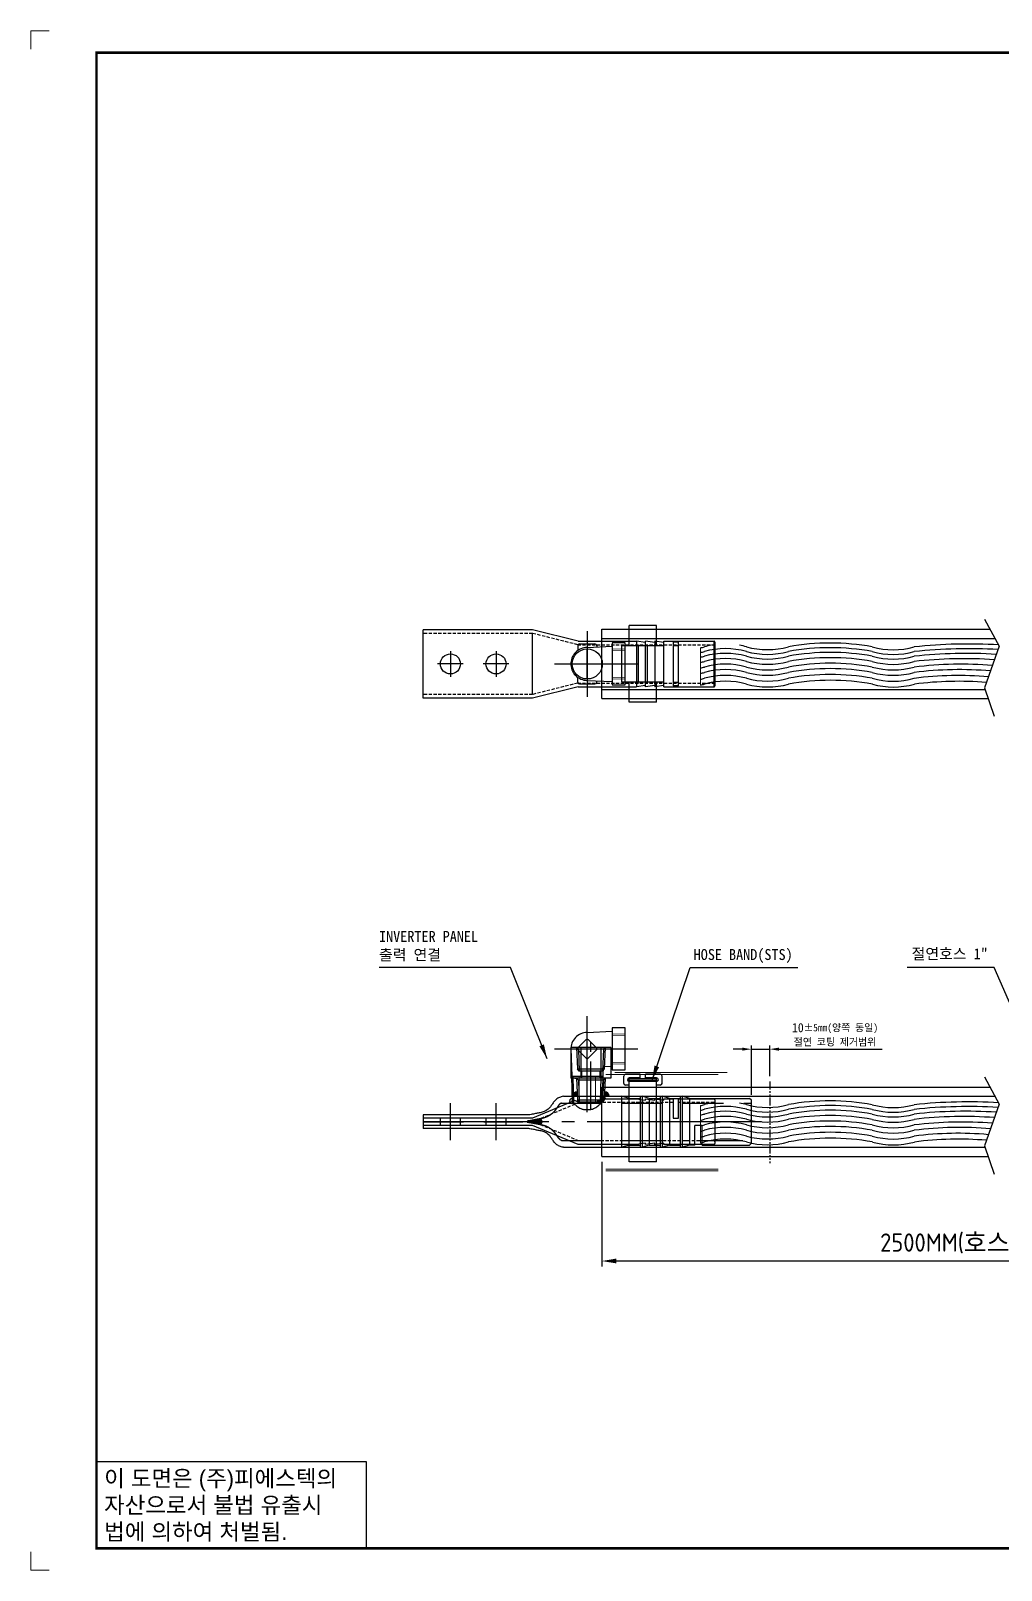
# Model space of a CAD drawing. Header units: millimetres. Extents: x 4969 to 37601, y -771 to 6478.
# Drawn here: x 36383 to 36915, y -771 to 73 of the extents above; entities that cross this region are included whole.
import ezdxf
from ezdxf.enums import TextEntityAlignment as Align

# ---------------------------------------------------------------- set-up
doc = ezdxf.new("R2010")
doc.units = ezdxf.units.MM
doc.header["$LTSCALE"] = 7
doc.header["$MEASUREMENT"] = 0
for name, pattern in [('CENTER', [2, 1.25, -0.25, 0.25, -0.25]), ('CENTER1', [13, 10, -1, 1, -1]), ('HIDDEN', [0.375, 0.25, -0.125]), ('HIDDEN2', [4.7625, 3.175, -1.5875]), ('HIDDENX2', [19.05, 12.7, -6.35]), ('PHANTOM2', [1.25, 0.625, -0.125, 0.125, -0.125, 0.125, -0.125])]:
    doc.linetypes.add(name, pattern=pattern)
doc.layers.get('0').update_dxf_attribs({"linetype": 'CONTINUOUS'})
doc.layers.get('Defpoints').update_dxf_attribs({"linetype": 'CONTINUOUS'})
for name, color, linetype in [('______', 7, 'CONTINUOUS'), ('CENTER', 1, 'CENTER1'), ('FORMAT-1', 7, 'CONTINUOUS'), ('THIN', 3, 'CONTINUOUS')]:
    doc.layers.add(name, color=color, linetype=linetype)
doc.styles.add('h1', font='')
doc.styles.add('HAN', font='')
doc.styles.get("Standard").update_dxf_attribs({"font": 'ISOCP'})
doc.styles.get('h1').set_extended_font_data('New Gulim')
doc.styles.get('HAN').set_extended_font_data('GulimChe')
doc.dimstyles.new('PSTEK-2', dxfattribs={"dimtxt": 5, "dimasz": 5, "dimexe": 2, "dimexo": 3, "dimgap": 2, "dimtad": 1, "dimtoh": 1, "dimrnd": 0.05, "dimdsep": 46, "dimtxsty": 'Standard', "dimcen": 0, "dimclrt": 3, "dimadec": 1, "dimazin": 2, "dimtfac": 1, "dimtmove": 0, "dimatfit": 3, "dimfxl": 0, "dimtolj": 1, "dimtzin": 0, "dimarcsym": 0})
doc.dimstyles.new('PSTEK-3', dxfattribs={"dimtxt": 10, "dimasz": 8, "dimexe": 3, "dimexo": 3, "dimgap": 2.5, "dimtad": 1, "dimtoh": 1, "dimdec": 1, "dimrnd": 0.005, "dimdsep": 46, "dimtxsty": 'Standard', "dimcen": 0, "dimclrt": 3, "dimadec": 1, "dimazin": 2, "dimtfac": 1, "dimtdec": 1, "dimtofl": 0, "dimtmove": 0, "dimatfit": 3, "dimfxl": 0, "dimtolj": 1, "dimtzin": 0, "dimarcsym": 0})

# ---------------------------------------------------------------- blocks, each defined once
blk = doc.blocks.new('t2')
for p, q in [((0, 23.82), (73.88, 23.82)), ((0, 23.82), (0, 0)), ((73.88, 23.82), (73.88, 0)), ((0, 0), (73.88, 0))]:
    blk.add_line(p, q)
at = {"color": 1, "style": 'h1'}
for s, p in [('이 도면은 (주)피에스텍의', (2.1, 16.94)), ('자산으로서 불법 유출시', (2.1, 9.61)), ('법에 의하여 처벌됨.', (2.1, 2.28))]:
    blk.add_text(s, height=4.5, dxfattribs=at).set_placement(p)
blk = doc.blocks.new('format-2')
at = {"color": 3, "lineweight": 9}
for p, q in [((5, 422), (0, 422)), ((0, 417), (0, 422)), ((0, 5), (0, 0)), ((5, 0), (0, 0))]:
    blk.add_line(p, q, dxfattribs=at)
at = {"layer": 'FORMAT-1', "color": 7, "const_width": 0.7}
blk.add_lwpolyline([(18, 6), (18, 416), (603, 416), (603, 6)], close=True, dxfattribs=at)
blk.add_blockref('t2', (18, 6))
at = {"style": 'HAN'}
for tag, height, p in [('MODEL-NAME', 3, (574.6, 32.53)), ('SCALE', 2.7, (509.31, 27.29)), ('PART-NAME', 3, (574.6, 27.29)), ('DRA-BY', 3, (449.22, 20.44)), ('CH-BY', 3, (465.71, 20.44)), ('APP-BY', 3, (482.2, 20.44)), ('PART-NO', 3, (574.6, 22.01)), ('DRA-DATE', 2.5, (449.22, 8.48)), ('CH-DATE', 2.5, (465.71, 8.48)), ('APP-DATE', 2.5, (482.2, 8.48)), ('관련업체명', 3, (524.09, 10.29))]:
    blk.add_attdef(tag, text='', height=height, dxfattribs=at).set_placement(p, align=Align.MIDDLE_CENTER)
blk = doc.blocks.new('*D195')
at = {"color": 0, "lineweight": -2}
for p, q in [((36696.11, -546.67), (36696.11, -604.02)), ((37105.17, -546.67), (37105.17, -604.02)), ((37097.17, -601.02), (36704.11, -601.02))]:
    blk.add_line(p, q, dxfattribs=at)
at = {"color": 0}
for points in [[(36704.11, -599.68), (36704.11, -602.35), (36696.11, -601.02)], [(37097.17, -599.68), (37097.17, -602.35), (37105.17, -601.02)]]:
    blk.add_solid(points, dxfattribs=at)
at = {"layer": 'Defpoints', "color": 0}
for p in [(36696.11, -543.67), (37105.17, -543.67), (36696.11, -601.02)]:
    blk.add_point(p, dxfattribs=at)
at = {"color": 2, "insert": (36903.14, -592.23), "char_height": 10, "attachment_point": 5}
blk.add_mtext('\\A1;2500MM({\\fGulimChe|b0|i0|c129|p49;호스 길이)}', dxfattribs=at)
blk = doc.blocks.new('4EWTW4S5EYVRD5Y')
for p, q in [((1901.73, -2275.85), (1901.73, -2264.85)), ((1916.73, -2264.85), (1901.73, -2264.85)), ((1916.73, -2275.85), (1916.73, -2264.85)), ((1897.73, -2295.85), (1897.73, -2275.85)), ((1920.73, -2275.85), (1897.73, -2275.85)), ((1906.73, -2295.85), (1906.73, -2275.85)), ((1911.73, -2295.85), (1911.73, -2275.85)), ((1920.73, -2295.85), (1920.73, -2275.85)), ((1920.73, -2295.85), (1897.73, -2295.85)), ((1901.73, -2306.85), (1901.73, -2295.85)), ((1916.73, -2306.85), (1916.73, -2295.85)), ((1916.73, -2306.85), (1901.73, -2306.85))]:
    blk.add_line(p, q)
blk = doc.blocks.new('3ARC3A4TRC3E4T')
for p, q in [((1898.73, -2403.85), (1898.73, -2399.85)), ((1907.73, -2398.85), (1899.73, -2398.85)), ((1901.73, -2404.85), (1899.73, -2404.85)), ((1900.73, -2401.85), (1900.73, -2401.85)), ((1907.73, -2400.85), (1901.73, -2400.85)), ((1916.73, -2401.35), (1901.73, -2401.35)), ((1901.73, -2402.35), (1901.73, -2401.35)), ((1916.73, -2402.35), (1901.73, -2402.35)), ((1916.73, -2402.85), (1901.73, -2402.85)), ((1901.73, -2404.85), (1901.73, -2402.85)), ((1901.73, -2446.85), (1901.73, -2404.85)), ((1907.73, -2400.85), (1907.73, -2398.85)), ((1918.73, -2398.85), (1910.73, -2398.85)), ((1910.73, -2400.85), (1910.73, -2398.85)), ((1916.73, -2400.85), (1910.73, -2400.85)), ((1916.73, -2402.35), (1916.73, -2401.35)), ((1916.73, -2404.85), (1916.73, -2402.85)), ((1916.73, -2446.85), (1916.73, -2404.85)), ((1918.73, -2404.85), (1916.73, -2404.85)), ((1917.73, -2401.85), (1917.73, -2401.85)), ((1919.73, -2403.85), (1919.73, -2399.85)), ((1916.73, -2446.85), (1901.73, -2446.85))]:
    blk.add_line(p, q)
for centre, start, end in [((1899.73, -2399.85), 90, 180), ((1899.73, -2403.85), 180, 270), ((1901.73, -2401.85), 90, 180), ((1901.73, -2401.85), 180, 270), ((1916.73, -2401.85), 0, 90), ((1916.73, -2401.85), 270, 0), ((1918.73, -2399.85), 0, 90), ((1918.73, -2403.85), 270, 0)]:
    blk.add_arc(centre, 1, start, end)
blk = doc.blocks.new('*D216')
at = {"color": 0, "lineweight": -2}
for p, q in [((36773.12, -484.88), (36768.12, -484.88)), ((36778.12, -509.92), (36778.12, -482.88)), ((36778.12, -484.88), (36788.12, -484.88)), ((36788.12, -499.67), (36788.12, -482.88)), ((36793.12, -484.88), (36849.68, -484.88))]:
    blk.add_line(p, q, dxfattribs=at)
at = {"color": 0}
for points in [[(36773.12, -484.04), (36773.12, -485.71), (36778.12, -484.88)], [(36793.12, -484.04), (36793.12, -485.71), (36788.12, -484.88)]]:
    blk.add_solid(points, dxfattribs=at)
at = {"layer": 'Defpoints', "color": 0}
for p in [(36788.12, -484.88), (36788.12, -502.67), (36778.12, -512.92)]:
    blk.add_point(p, dxfattribs=at)
at = {"color": 2, "insert": (36823.9, -476.97), "char_height": 5, "attachment_point": 5, "style": 'HAN'}
blk.add_mtext('\\A1;10{\\H4.000000;±5}{\\H0.8x;mm(양쪽 동일)\\Ftxt|c0;\\P\\fGulimChe|b0|i0|c129|p49;절연 코팅 제거범위}', dxfattribs=at)
blk = doc.blocks.new('E4TBDR66UNFTIUMY')
at = {"color": 1}
for p, q in [((-73957.84, -133722.13), (-73957.84, -133739.1)), ((-73935.9, -133722.13), (-73957.84, -133722.13)), ((-73952.35, -133722.13), (-73952.35, -133739.1)), ((-73941.38, -133722.13), (-73941.38, -133739.1)), ((-73935.9, -133722.13), (-73935.9, -133739.1)), ((-73935.9, -133739.1), (-73957.84, -133739.1)), ((-73955.77, -133739.1), (-73954.77, -133739.1)), ((-73953.7, -133740.1), (-73954.77, -133739.1)), ((-73954.77, -133739.1), (-73954.27, -133750.9)), ((-73940.04, -133740.1), (-73953.7, -133740.1)), ((-73940.47, -133735.15), (-73939.47, -133733.93)), ((-73938.97, -133739.1), (-73940.04, -133740.1)), ((-73939.47, -133750.9), (-73938.97, -133739.1)), ((-73953.27, -133752.12), (-73954.27, -133750.9)), ((-73954.27, -133750.9), (-73939.47, -133750.9)), ((-73940.47, -133752.12), (-73953.27, -133752.12)), ((-73940.47, -133752.12), (-73939.47, -133750.9))]:
    blk.add_line(p, q, dxfattribs=at)
at = {"linetype": 'HIDDEN2'}
for p, q in [((-73953.7, -133723.13), (-73954.77, -133722.13)), ((-73954.77, -133722.13), (-73954.27, -133733.93)), ((-73940.04, -133723.13), (-73953.7, -133723.13)), ((-73938.97, -133722.13), (-73940.04, -133723.13)), ((-73939.47, -133733.93), (-73938.97, -133722.13)), ((-73953.27, -133735.15), (-73954.27, -133733.93)), ((-73954.27, -133733.93), (-73939.47, -133733.93)), ((-73940.47, -133735.15), (-73953.27, -133735.15))]:
    blk.add_line(p, q, dxfattribs=at)
at = {"color": 3, "linetype": 'HIDDEN2'}
for p, q in [((-73953.7, -133723.13), (-73953.27, -133735.15)), ((-73940.04, -133723.13), (-73940.47, -133735.15)), ((-73953.7, -133740.1), (-73953.27, -133752.12)), ((-73940.04, -133740.1), (-73940.47, -133752.12))]:
    blk.add_line(p, q, dxfattribs=at)
at = {"color": 2, "linetype": 'CENTER', "ltscale": 3}
for p, q in [((-73946.87, -133756.06), (-73946.87, -133718.74)), ((-73951.87, -133739.1), (-73951.87, -133735.25)), ((-73941.87, -133739.1), (-73941.87, -133735.25))]:
    blk.add_line(p, q, dxfattribs=at)
blk = doc.blocks.new('A34FTE445RYFR55R6')
for points in [[(44668.34, -3687.6, 0.402069), (44666.01, -3690.03), (44668.44, -3690.03)], [(44683.5, -3687.6, -0.402069), (44685.83, -3690.03), (44683.4, -3690.03)]]:
    blk.add_hatch(color=256).paths.add_polyline_path(points)
h = blk.add_hatch(color=256)
edge = h.paths.add_edge_path()
edge.add_spline(control_points=[(44646.45, -3702.71), (44646.39, -3702.72), (44646.33, -3702.73), (44645.93, -3702.81), (44645.58, -3702.88), (44644.54, -3703.08), (44643.85, -3703.21), (44642.97, -3703.38), (44642.76, -3703.42), (44638.56, -3704.03)], knot_values=[19.826114, 19.826114, 19.826114, 19.826114, 20.012363, 20.012363, 21.076689, 21.076689, 23.205343, 23.205343, 23.879867, 23.879867, 23.879867, 23.879867], degree=3, periodic=0)
edge.add_spline(control_points=[(44638.56, -3704.03), (44642.76, -3704.63), (44642.97, -3704.67), (44643.85, -3704.84), (44644.54, -3704.98), (44645.58, -3705.18), (44645.93, -3705.24), (44646.33, -3705.32), (44646.39, -3705.33), (44646.45, -3705.34)], knot_values=[19.82566, 19.82566, 19.82566, 19.82566, 20.500185, 20.500185, 22.628838, 22.628838, 23.693165, 23.693165, 23.879867, 23.879867, 23.879867, 23.879867], degree=3, periodic=0)
edge.add_arc((44642.97, -3704.03), 3.73, 339.33512, 380.68417)
at = {"color": 1, "linetype": 'CENTER', "ltscale": 5}
for p, q in [((44598.92, -3714.14), (44598.92, -3693.91)), ((44623.92, -3714.14), (44623.92, -3693.91)), ((44769.49, -3704.03), (44683.61, -3704.03))]:
    blk.add_line(p, q, dxfattribs=at)
at = {"color": 2, "linetype": 'HIDDEN2'}
for p, q in [((44659.74, -3693.78), (44763.92, -3693.78)), ((44583.92, -3704.03), (44638.56, -3704.03)), ((44659.74, -3714.28), (44729.92, -3714.28)), ((44736.92, -3714.28), (44763.92, -3714.28))]:
    blk.add_line(p, q, dxfattribs=at)
at = {"color": 6}
for p, q in [((44660.84, -3690.03), (44692.92, -3690.03)), ((44696.92, -3691.28), (44692.92, -3690.03)), ((44692.92, -3718.03), (44692.92, -3690.03)), ((44696.92, -3716.78), (44696.92, -3691.28)), ((44696.92, -3691.28), (44702.92, -3691.28)), ((44702.92, -3690.03), (44702.92, -3718.03)), ((44702.92, -3690.03), (44703.92, -3690.03)), ((44703.92, -3690.03), (44703.92, -3718.03)), ((44707.92, -3691.28), (44703.92, -3690.03)), ((44707.92, -3691.28), (44707.92, -3716.78)), ((44707.92, -3691.28), (44713.92, -3691.28)), ((44713.92, -3690.03), (44713.92, -3718.03)), ((44713.92, -3690.03), (44714.92, -3690.03)), ((44714.92, -3690.03), (44714.92, -3718.03)), ((44718.92, -3691.28), (44714.92, -3690.03)), ((44718.92, -3691.28), (44718.92, -3716.78)), ((44718.92, -3691.28), (44724.92, -3691.28)), ((44724.92, -3690.03), (44724.92, -3718.03)), ((44724.92, -3690.03), (44725.92, -3690.03)), ((44725.92, -3690.03), (44725.92, -3718.03)), ((44729.92, -3691.28), (44725.92, -3690.03)), ((44729.92, -3691.28), (44729.92, -3716.78)), ((44729.92, -3691.28), (44762.92, -3691.28)), ((44763.92, -3692.28), (44762.92, -3691.28)), ((44763.92, -3715.78), (44763.92, -3692.28)), ((44641.92, -3700.28), (44583.92, -3700.28)), ((44583.92, -3700.28), (44583.92, -3707.78)), ((44641.92, -3707.78), (44583.92, -3707.78)), ((44729.92, -3706.03), (44729.92, -3716.78)), ((44736.92, -3706.03), (44732.92, -3706.03)), ((44732.92, -3716.78), (44732.92, -3706.03)), ((44736.92, -3716.78), (44736.92, -3706.03)), ((44660.84, -3718.03), (44692.92, -3718.03)), ((44696.92, -3716.78), (44692.92, -3718.03)), ((44696.92, -3716.78), (44702.92, -3716.78)), ((44702.92, -3718.03), (44703.92, -3718.03)), ((44707.92, -3716.78), (44703.92, -3718.03)), ((44707.92, -3716.78), (44713.92, -3716.78)), ((44713.92, -3718.03), (44714.92, -3718.03)), ((44718.92, -3716.78), (44714.92, -3718.03)), ((44718.92, -3716.78), (44724.92, -3716.78)), ((44724.92, -3718.03), (44725.92, -3718.03)), ((44729.92, -3716.78), (44725.92, -3718.03)), ((44732.92, -3716.78), (44729.92, -3716.78)), ((44736.92, -3716.78), (44762.92, -3716.78)), ((44762.92, -3716.78), (44763.92, -3715.78))]:
    blk.add_line(p, q, dxfattribs=at)
for centre, radius, start, end in [((44668.44, -3690.03), 2.43, 92.38594, 180), ((44683.4, -3690.03), 2.43, 0, 87.61406), ((44642.97, -3704.03), 3.73, 339.33512, 20.68417)]:
    blk.add_arc(centre, radius, start, end)
at = {"color": 2, "linetype": 'HIDDEN2'}
for points in [[(44659.74, -3693.78), (44659.67, -3693.81), (44659.6, -3693.85), (44659.35, -3693.99), (44659.18, -3694.1), (44658.89, -3694.33), (44658.76, -3694.44), (44658.57, -3694.63), (44658.5, -3694.7), (44658.34, -3694.88), (44658.26, -3694.98), (44658.04, -3695.28), (44657.9, -3695.49), (44657.62, -3695.92), (44657.48, -3696.13), (44657.19, -3696.57), (44657.04, -3696.79), (44656.73, -3697.22), (44656.59, -3697.41), (44656.29, -3697.8), (44656.13, -3698), (44655.73, -3698.47), (44655.46, -3698.76), (44654.91, -3699.3), (44654.61, -3699.56), (44653.7, -3700.29), (44653.04, -3700.72), (44652.04, -3701.23), (44651.72, -3701.37), (44651.1, -3701.62), (44650.8, -3701.73), (44650.02, -3701.98), (44649.55, -3702.1), (44648.67, -3702.3), (44648.24, -3702.38), (44647.66, -3702.49), (44647.48, -3702.52), (44646.97, -3702.62), (44646.62, -3702.68), (44645.93, -3702.81), (44645.58, -3702.88), (44644.54, -3703.08), (44643.85, -3703.21), (44642.97, -3703.38), (44642.76, -3703.42), (44638.56, -3704.03)], [(44659.74, -3714.28), (44659.67, -3714.24), (44659.6, -3714.2), (44659.35, -3714.06), (44659.18, -3713.95), (44658.89, -3713.73), (44658.76, -3713.62), (44658.57, -3713.43), (44658.5, -3713.35), (44658.34, -3713.17), (44658.26, -3713.07), (44658.04, -3712.78), (44657.9, -3712.57), (44657.62, -3712.14), (44657.48, -3711.92), (44657.19, -3711.49), (44657.04, -3711.26), (44656.73, -3710.84), (44656.59, -3710.64), (44656.29, -3710.25), (44656.13, -3710.06), (44655.73, -3709.58), (44655.46, -3709.3), (44654.91, -3708.76), (44654.61, -3708.5), (44653.7, -3707.77), (44653.04, -3707.34), (44652.04, -3706.83), (44651.72, -3706.68), (44651.1, -3706.43), (44650.8, -3706.32), (44650.02, -3706.08), (44649.55, -3705.96), (44648.67, -3705.76), (44648.24, -3705.68), (44647.66, -3705.57), (44647.48, -3705.54), (44646.97, -3705.44), (44646.62, -3705.37), (44645.93, -3705.24), (44645.58, -3705.18), (44644.54, -3704.98), (44643.85, -3704.84), (44642.97, -3704.67), (44642.76, -3704.63), (44638.56, -3704.03)]]:
    blk.add_open_spline(points, degree=3, knots=[4.06867, 4.06867, 4.06867, 4.06867, 4.449073, 4.449073, 5.429966, 5.429966, 6.30327, 6.30327, 6.909181, 6.909181, 7.515091, 7.515091, 8.42971, 8.42971, 9.15966, 9.15966, 9.889609, 9.889609, 10.491416, 10.491416, 11.093223, 11.093223, 11.962182, 11.962182, 12.831141, 12.831141, 14.56906, 14.56906, 15.313812, 15.313812, 16.058564, 16.058564, 17.237219, 17.237219, 18.415873, 18.415873, 18.948036, 18.948036, 20.012363, 20.012363, 21.076689, 21.076689, 23.205343, 23.205343, 23.879867, 23.879867, 23.879867, 23.879867], dxfattribs=at)
at = {"color": 6}
for points in [[(44660.84, -3690.03), (44660.44, -3690.11), (44660.05, -3690.2), (44658.99, -3690.53), (44658.34, -3690.81), (44657.14, -3691.54), (44656.58, -3691.98), (44655.64, -3693.01), (44655.26, -3693.58), (44654.6, -3694.6), (44654.3, -3695.04), (44653.67, -3695.88), (44653.34, -3696.28), (44652.31, -3697.31), (44651.53, -3697.86), (44650.05, -3698.58), (44649.38, -3698.79), (44647.98, -3699.13), (44647.26, -3699.25), (44645.83, -3699.52), (44645.11, -3699.66), (44643.56, -3699.96), (44642.71, -3700.12), (44641.92, -3700.28)], [(44660.84, -3718.03), (44660.44, -3717.95), (44660.05, -3717.85), (44658.99, -3717.53), (44658.34, -3717.25), (44657.14, -3716.52), (44656.58, -3716.08), (44655.64, -3715.05), (44655.26, -3714.47), (44654.6, -3713.46), (44654.3, -3713.01), (44653.67, -3712.17), (44653.34, -3711.77), (44652.31, -3710.75), (44651.53, -3710.19), (44650.05, -3709.48), (44649.38, -3709.26), (44647.98, -3708.93), (44647.26, -3708.8), (44645.83, -3708.53), (44645.11, -3708.4), (44643.56, -3708.1), (44642.71, -3707.94), (44641.92, -3707.78)]]:
    blk.add_open_spline(points, degree=3, knots=[1.431291, 1.431291, 1.431291, 1.431291, 2.631321, 2.631321, 4.648585, 4.648585, 6.66585, 6.66585, 8.683114, 8.683114, 10.286473, 10.286473, 11.889832, 11.889832, 14.76237, 14.76237, 16.943043, 16.943043, 19.123715, 19.123715, 21.304388, 21.304388, 23.879867, 23.879867, 23.879867, 23.879867], dxfattribs=at)
at = {"layer": '______'}
blk.add_blockref('E4TBDR66UNFTIUMY', (118622.79, 130058.88), dxfattribs=at)
blk = doc.blocks.new('A$C4E333BA4')
at = {"color": 1, "linetype": 'CENTER1'}
for p, q in [((0, 17.97), (0, -17.97)), ((-17.97, 0), (27.64, 0))]:
    blk.add_line(p, q, dxfattribs=at)
at = {"color": 2, "linetype": 'HIDDEN2', "lineweight": 0}
for p, q in [((20.69, 8.33), (13.69, 8.11)), ((20.69, 7.47), (13.69, 7.26)), ((20.69, -7.48), (13.69, -7.26)), ((20.69, -8.33), (13.69, -8.11))]:
    blk.add_line(p, q, dxfattribs=at)
at = {"layer": '______', "color": 30}
for p, q in [((-5.24, 10), (-5.24, 7.32)), ((-4.24, 11), (4.24, 11)), ((0, 9), (13.69, 9.66)), ((5.24, 10), (5.24, 9.25)), ((-5.24, -10), (-5.24, -7.32)), ((-4.24, -11), (4.24, -11)), ((0, -9), (13.69, -9.66)), ((5.24, -10), (5.24, -9.25))]:
    blk.add_line(p, q, dxfattribs=at)
blk.add_lwpolyline([(20.69, -11.5), (20.69, 11.5), (13.69, 11.5), (13.69, -11.5)], close=True, dxfattribs=at)
for centre, radius, start, end in [((0, 0), 9, 90, 182.29744), ((-4.24, 10), 1, 90, 180), ((4.24, 10), 1, 0, 90), ((0, 0), 9, 177.70256, 270), ((-4.24, -10), 1, 180, 270), ((4.24, -10), 1, 270, 0)]:
    blk.add_arc(centre, radius, start, end, dxfattribs=at)
blk = doc.blocks.new('A$C1FE90A1E')
at = {"color": 6}
for p, q in [((-15, -18.75), (-15, 18.75)), ((45, 18.75), (-15, 18.75)), ((70, 12.5), (45, 18.75)), ((45, -16.75), (45, 16.75)), ((70, 12.5), (102, 12.5)), ((102, 12.5), (102, -12.5)), ((107, 11.75), (102, 12.5)), ((107, -12.5), (107, 12.5)), ((112, 11.75), (107, 12.5)), ((117, 11.75), (112, 12.5)), ((112, 12.5), (112, -12.5)), ((117, -12.5), (117, 12.5)), ((117, 12.5), (144.5, 12.5)), ((122, 12.05), (122, -12.05)), ((122, 12.05), (125, 12.05)), ((125, 9.92), (122, 9.92)), ((125, -12.05), (125, 12.05)), ((144.5, -12.5), (144.5, 12.5)), ((145, 12), (145, -12)), ((70, -12.5), (45, -18.75)), ((70, -12.5), (102, -12.5)), ((107, -11.75), (102, -12.5)), ((112, -11.75), (107, -12.5)), ((117, -11.75), (112, -12.5)), ((117, -12.5), (144.5, -12.5)), ((122, -9.92), (125, -9.92)), ((125, -12.05), (122, -12.05)), ((45, -18.75), (-15, -18.75))]:
    blk.add_line(p, q, dxfattribs=at)
at = {"color": 2, "linetype": 'HIDDEN'}
for p, q in [((45, 16.75), (-15, 16.75)), ((69.75, 10.5), (45, 16.75)), ((69.75, 10.5), (144.5, 10.5)), ((45, -16.75), (-15, -16.75)), ((69.75, -10.5), (45, -16.75)), ((69.75, -10.5), (144.5, -10.5))]:
    blk.add_line(p, q, dxfattribs=at)
at = {"color": 1, "linetype": 'CENTER1'}
for p, q in [((7, 0), (-7, 0)), ((0, 7), (0, -7)), ((32, 0), (18, 0)), ((25, 7), (25, -7)), ((75, -8), (75, 8)), ((67, 0), (83, 0))]:
    blk.add_line(p, q, dxfattribs=at)
at = {"color": 6}
for centre, radius in [((0, 0), 5.5), ((25, 0), 5.5), ((75, 0), 8.25)]:
    blk.add_circle(centre, radius, dxfattribs=at)
for centre, start, end in [((144.5, 12), 0, 90), ((144.5, 11), 270, 0), ((144.5, -11), 0, 90), ((144.5, -12), 270, 0)]:
    blk.add_arc(centre, 0.5, start, end, dxfattribs=at)
blk.add_blockref('A$C4E333BA4', (75, 0))
blk = doc.blocks.new('A$C6DE16E48')
at = {"color": 1, "linetype": 'CENTER1'}
for p, q in [((0, -4.66), (0, 47.97)), ((-17.97, 30), (27.62, 30))]:
    blk.add_line(p, q, dxfattribs=at)
at = {"color": 2, "linetype": 'HIDDEN2', "lineweight": 0}
for p, q in [((20.69, 38.33), (13.69, 38.11)), ((20.69, 37.47), (13.69, 37.26)), ((20.69, 22.52), (13.69, 22.74)), ((20.69, 21.67), (13.69, 21.89)), ((-4.5, 0), (-4.5, 15)), ((4.5, 0), (4.5, 15))]:
    blk.add_line(p, q, dxfattribs=at)
at = {"layer": '______', "color": 30}
for p, q in [((0, 39), (13.69, 39.66)), ((-9, 30), (-8.54, 15)), ((8.71, 20.58), (8.54, 15)), ((8.71, 20.58), (13.69, 20.34)), ((-8.54, 15), (8.54, 15)), ((-7.67, 14.5), (-8.52, 14.5)), ((7.67, 14.5), (8.52, 14.5))]:
    blk.add_line(p, q, dxfattribs=at)
blk.add_lwpolyline([(4.95, 30.71), (0.71, 34.95, 0.414214), (-0.71, 34.95), (-4.95, 30.71, 0.414214), (-4.95, 29.29), (-0.71, 25.05, 0.414214), (0.71, 25.05), (4.95, 29.29, 0.414214)], format="xyb", close=True, dxfattribs=at)
blk.add_lwpolyline([(20.69, 18.5), (20.69, 41.5), (13.69, 41.5), (13.69, 18.5)], close=True, dxfattribs=at)
blk.add_lwpolyline([(8.54, 15), (8.16, 0.88), (7.28, 0), (-7.28, 0), (-8.16, 0.88), (-8.54, 15)], dxfattribs=at)
blk.add_arc((0, 30), 9, 90, 182.29744, dxfattribs=at)
at = {"layer": 'CENTER'}
blk.add_line((0, -0.27), (0, 15), dxfattribs=at)
at = {"layer": 'THIN'}
for points in [[(-7.28, 0), (-7.67, 14.5), (-8.54, 15)], [(7.28, 0), (7.67, 14.5), (8.54, 15)]]:
    blk.add_lwpolyline(points, dxfattribs=at)
blk = doc.blocks.new('A$C36347034')
h = blk.add_hatch(color=256)
h.dxf.hatch_style = 1
h.paths.add_polyline_path([(83.25, 16.27), (83.21, 14.5), (84.97, 14.5, 0.406381)])
h.paths.add_polyline_path([(66.79, 14.73, 0.527496), (65.39, 12.56), (66.83, 13.17)])
h = blk.add_hatch(color=256)
h.dxf.hatch_style = 1
h.paths.add_polyline_path([(49.11, 3.56), (45.4, 2), (50.26, 2, 0.328095)])
h.paths.add_polyline_path([(50.26, 2), (45.4, 2), (49.11, 0.44, 0.328095)])
at = {"color": 6}
for p, q in [((68.18, 13.74), (45, 4)), ((67, 13.24), (67, 12.5)), ((83, 12.5), (83, 14.5)), ((83, 14.5), (102, 14.5)), ((102, 14.5), (107, 13.75)), ((107, 13.75), (107, 14.5)), ((107, 14.5), (112, 13.75)), ((112, 13.75), (112, 14.5)), ((112, 14.5), (117, 13.75)), ((117, 13.75), (117, 14.5)), ((117, 14.5), (122, 14.5)), ((122, 14.5), (122, 12.5)), ((122, 12.5), (122, 4)), ((125, 12.5), (125, 14.5)), ((125, 14.5), (144.5, 14.5)), ((125, 4), (125, 12.5)), ((145, 14), (145, 13)), ((145, 13), (145, -9)), ((45, 4), (-15, 4)), ((-15, 4), (-15, 0)), ((45, 0), (-15, 0)), ((70, -10.5), (45, 0)), ((122, 4), (125, 4)), ((102, -10.5), (70, -10.5)), ((107, -9.75), (102, -10.5)), ((112, -9.75), (107, -10.5)), ((107, -10.5), (107, -9.75)), ((117, -9.75), (112, -10.5)), ((112, -10.5), (112, -9.75)), ((117, -10.5), (117, -9.75)), ((144.5, -10.5), (117, -10.5)), ((145, -9), (145, -10))]:
    blk.add_line(p, q, dxfattribs=at)
at = {"color": 2, "linetype": 'HIDDEN'}
for p, q in [((68.13, 11.55), (45.4, 2)), ((122, 12.5), (83, 12.5)), ((144.5, 12.5), (125, 12.5)), ((70.4, -8.5), (45.4, 2)), ((144.5, -8.5), (70.4, -8.5))]:
    blk.add_line(p, q, dxfattribs=at)
at = {"color": 1, "linetype": 'CENTER1'}
for p, q in [((145, 2), (-15, 2)), ((0, -4), (0, 8)), ((25, -4), (25, 8))]:
    blk.add_line(p, q, dxfattribs=at)
at = {"color": 2, "linetype": 'HIDDENX2'}
for p, q in [((-5.5, 0), (-5.5, 4)), ((5.5, 0), (5.5, 4)), ((19.5, 0), (19.5, 4)), ((30.5, 0), (30.5, 4))]:
    blk.add_line(p, q, dxfattribs=at)
for centre, radius, start, end in [((66.83, 13.17), 1.57, 91.53645, 202.78241), ((83.21, 14.5), 1.77, 0, 88.46355), ((48.63, 2), 1.63, 287.34241, 72.65759)]:
    blk.add_arc(centre, radius, start, end)
at = {"color": 6}
for centre, start, end in [((144.5, 14), 0, 90), ((144.5, 13), 270, 0), ((144.5, -9), 0, 90), ((144.5, -10), 270, 0)]:
    blk.add_arc(centre, 0.5, start, end, dxfattribs=at)
for points, knots in [([(67, 12.5), (67, 12.5), (67.19, 12.34), (67.87, 11.76), (68.36, 11.35), (69.47, 10.48), (70.18, 9.96), (71.34, 9.31), (71.75, 9.11), (72.6, 8.83), (73.04, 8.74), (75, 8.74)], [3.224139, 3.224139, 3.224139, 3.224139, 3.485412, 3.485412, 3.746685, 3.746685, 4.022768, 4.022768, 4.16081, 4.16081, 4.298851, 4.298851, 4.298851, 4.298851]), ([(75, 11.93), (72.64, 11.93), (71.76, 12.1), (70.18, 12.65), (69.47, 13), (68.65, 13.46), (68.4, 13.6), (68.18, 13.74)], [0, 0, 0, 0, 0.2574055, 0.2574055, 0.5148111, 0.5148111, 0.6322202, 0.6322202, 0.6322202, 0.6322202]), ([(83, 14.5), (83, 14.5), (82.82, 14.38), (82.15, 13.94), (81.65, 13.62), (80.53, 13), (79.82, 12.65), (78.24, 12.1), (77.36, 11.93), (75, 11.93)], [3.069374, 3.069374, 3.069374, 3.069374, 3.323531, 3.323531, 3.577688, 3.577688, 3.835093, 3.835093, 4.092499, 4.092499, 4.092499, 4.092499]), ([(75, 8.74), (76.96, 8.74), (77.4, 8.83), (78.25, 9.11), (78.66, 9.31), (79.82, 9.96), (80.53, 10.48), (81.64, 11.35), (82.13, 11.76), (82.81, 12.34), (83, 12.5), (83, 12.5)], [0, 0, 0, 0, 0.138042, 0.138042, 0.276083, 0.276083, 0.552167, 0.552167, 0.81344, 0.81344, 1.074713, 1.074713, 1.074713, 1.074713])]:
    blk.add_open_spline(points, degree=3, knots=knots, dxfattribs=at)
blk.add_blockref('A$C6DE16E48', (75, 11.93))

msp = doc.modelspace()

# ---------------------------------------------------------------- linework, layer by layer
at = {"color": 4}
for p, q in [((36696.11, -254.668), (36908.917, -254.668)), ((36696.11, -292.668), (36696.11, -254.668)), ((36696.11, -259.668), (36911.63, -259.668)), ((36696.11, -287.668), (36906.17, -287.668)), ((36696.11, -292.668), (36907.867, -292.668)), ((36696.11, -505.674), (36908.917, -505.674)), ((36696.11, -543.674), (36696.11, -505.674)), ((36696.11, -510.674), (36911.63, -510.674)), ((36696.11, -538.674), (36906.17, -538.674)), ((36696.11, -543.674), (36907.867, -543.674))]:
    msp.add_line(p, q, dxfattribs=at)
at = {"lineweight": 0}
for p, q in [((36750.11, -285.291), (36750.11, -264.831)), ((36750.11, -536.298), (36750.11, -515.837))]:
    msp.add_line(p, q, dxfattribs=at)
at = {"color": 5, "lineweight": 0}
for p, q in [((36703.23, -497.738), (36764.857, -497.738)), ((36698.23, -498.738), (36759.857, -498.738)), ((36698.23, -550.611), (36759.857, -550.611)), ((36698.23, -551.611), (36759.857, -551.611))]:
    msp.add_line(p, q, dxfattribs=at)
at = {"color": 1, "linetype": 'PHANTOM2'}
msp.add_line((36788.121, -502.666), (36788.121, -547.304), dxfattribs=at)
for points in [[(36905.862, -249.037), (36913.951, -263.946), (36905.87, -286.784), (36911.164, -302.381)], [(36905.862, -500.044), (36913.951, -514.952), (36905.87, -537.791), (36911.164, -553.388)]]:
    msp.add_lwpolyline(points)
for centre, radius, start, end in [((36740.792, -222.677, 1841.332), 43.171, 282.464356, 285.47585), ((36740.79, -225.244, 1841.332), 43.171, 282.467395, 285.47585), ((36740.79, -227.818, 1841.332), 43.171, 282.467395, 285.47585), ((36763.829, -308.457, 1841.332), 43.171, 74.52415, 105.47585), ((36763.829, -311.03, 1841.332), 43.171, 74.52415, 105.47585), ((36763.831, -305.889, 1841.332), 43.171, 100.332547, 105.47585), ((36763.831, -305.889, 1841.332), 43.171, 74.52415, 79.667453), ((36786.868, -225.244, 1841.332), 43.171, 254.52415, 285.47585), ((36786.868, -227.818, 1841.332), 43.171, 254.52415, 285.47585), ((36786.87, -222.677, 1841.332), 43.171, 254.52415, 285.47585), ((36821.249, -391.924, 1841.332), 127.146, 79.543995, 100.358212), ((36821.355, -395.283, 1841.332), 127.938, 79.658016, 100.341984), ((36821.251, -389.357, 1841.332), 127.146, 79.543995, 100.358212), ((36855.843, -225.283, 1841.332), 43.171, 254.52415, 285.47585), ((36855.843, -227.857, 1841.332), 43.171, 254.52415, 285.47585), ((36855.845, -222.716, 1841.332), 43.171, 254.52415, 285.47585), ((36897.132, -549.763, 3682.665), 284.436, 86.741498, 96.00765), ((36895.62, -524.091, 7365.33), 256.191, 86.254074, 96.332694), ((36897.103, -546.611, 3682.665), 283.851, 86.674946, 96.013835), ((36740.79, -230.704, 1841.332), 43.171, 282.467395, 285.47585), ((36740.79, -233.746, 1841.332), 43.171, 282.467395, 285.47585), ((36740.79, -236.71, 1841.332), 43.171, 282.467395, 285.47585), ((36763.829, -313.916, 1841.332), 43.171, 74.52415, 105.47585), ((36763.829, -316.958, 1841.332), 43.171, 74.52415, 105.47585), ((36763.829, -319.922, 1841.332), 43.171, 74.52415, 105.47585), ((36786.868, -230.704, 1841.332), 43.171, 254.52415, 285.47585), ((36786.868, -233.746, 1841.332), 43.171, 254.52415, 285.47585), ((36786.868, -236.71, 1841.332), 43.171, 254.52415, 285.47585), ((36821.249, -397.384, 1841.332), 127.146, 79.543995, 100.358212), ((36821.249, -400.426, 1841.332), 127.146, 79.543995, 100.358212), ((36821.355, -404.175, 1841.332), 127.938, 79.658016, 100.341984), ((36855.843, -230.743, 1841.332), 43.171, 254.52415, 285.47585), ((36855.843, -233.785, 1841.332), 43.171, 254.52415, 285.47585), ((36855.843, -236.749, 1841.332), 43.171, 254.52415, 285.47585), ((36894.26, -502.835, 7365.33), 232.05, 85.7866, 96.656334), ((36893.107, -486.373, 7365.33), 212.547, 85.384278, 96.957023), ((36892.191, -474.473, 7365.33), 197.683, 85.07897, 97.215315), ((36740.79, -239.92, 1100.899), 43.171, 282.467395, 285.47585), ((36740.83, -243.129, 360.466), 43.171, 282.413165, 285.47585), ((36763.829, -323.132, 1100.899), 43.171, 74.52415, 105.47585), ((36763.869, -326.341, 360.466), 43.171, 74.52415, 105.47585), ((36786.868, -239.92, 1100.899), 43.171, 254.52415, 285.47585), ((36786.908, -243.129, 360.466), 43.171, 254.52415, 285.47585), ((36821.355, -407.385, 1100.899), 127.938, 79.658016, 100.341984), ((36821.395, -410.594, 360.466), 127.938, 79.658016, 100.341984), ((36855.843, -239.959, 1100.899), 43.171, 254.52415, 285.47585), ((36855.883, -243.168, 360.466), 43.171, 254.52415, 285.47585), ((36891.375, -464.918, 4403.598), 184.918, 84.840156, 97.461342), ((36891.56, -470.35, 2922.731), 187.141, 85.294365, 97.416866), ((36763.831, -556.896, 1841.332), 43.171, 100.332547, 105.47585), ((36763.831, -556.896, 1841.332), 43.171, 74.52415, 79.667453), ((36821.251, -640.363, 1841.332), 127.146, 79.543995, 100.358212), ((36897.103, -797.618, 3682.665), 283.851, 86.674946, 96.013835), ((36740.792, -473.683, 1841.332), 43.171, 282.464356, 285.47585), ((36740.79, -476.251, 1841.332), 43.171, 282.467395, 285.47585), ((36740.79, -478.825, 1841.332), 43.171, 282.467395, 285.47585), ((36763.829, -559.463, 1841.332), 43.171, 74.52415, 105.47585), ((36763.829, -562.037, 1841.332), 43.171, 74.52415, 105.47585), ((36763.829, -564.923, 1841.332), 43.171, 74.52415, 105.47585), ((36786.868, -476.251, 1841.332), 43.171, 254.52415, 285.47585), ((36786.868, -478.825, 1841.332), 43.171, 254.52415, 285.47585), ((36786.87, -473.683, 1841.332), 43.171, 254.52415, 285.47585), ((36821.249, -642.931, 1841.332), 127.146, 79.543995, 100.358212), ((36821.355, -646.29, 1841.332), 127.938, 79.658016, 100.341984), ((36821.249, -648.391, 1841.332), 127.146, 79.543995, 100.358212), ((36855.843, -476.29, 1841.332), 43.171, 254.52415, 285.47585), ((36855.843, -478.864, 1841.332), 43.171, 254.52415, 285.47585), ((36855.845, -473.723, 1841.332), 43.171, 254.52415, 285.47585), ((36897.132, -800.77, 3682.665), 284.436, 86.741498, 96.00765), ((36895.62, -775.098, 7365.33), 256.191, 86.254074, 96.332694), ((36894.26, -753.842, 7365.33), 232.05, 85.7866, 96.656334), ((36740.79, -481.711, 1841.332), 43.171, 282.467395, 285.47585), ((36740.79, -484.753, 1841.332), 43.171, 282.467395, 285.47585), ((36740.79, -487.717, 1841.332), 43.171, 282.467395, 285.47585), ((36763.829, -567.965, 1841.332), 43.171, 74.52415, 105.47585), ((36763.829, -570.929, 1841.332), 43.171, 74.52415, 105.47585), ((36763.829, -574.139, 1100.899), 43.171, 74.52415, 105.47585), ((36786.868, -481.711, 1841.332), 43.171, 254.52415, 285.47585), ((36786.868, -484.753, 1841.332), 43.171, 254.52415, 285.47585), ((36786.868, -487.717, 1841.332), 43.171, 254.52415, 285.47585), ((36821.249, -651.433, 1841.332), 127.146, 79.543995, 100.358212), ((36821.355, -655.182, 1841.332), 127.938, 79.658016, 100.341984), ((36821.355, -658.392, 1100.899), 127.938, 79.658016, 100.341984), ((36855.843, -481.75, 1841.332), 43.171, 254.52415, 285.47585), ((36855.843, -484.792, 1841.332), 43.171, 254.52415, 285.47585), ((36855.843, -487.756, 1841.332), 43.171, 254.52415, 285.47585), ((36893.107, -737.38, 7365.33), 212.547, 85.384278, 96.957023), ((36892.191, -725.479, 7365.33), 197.683, 85.07897, 97.215315), ((36891.375, -715.924, 4403.598), 184.918, 84.840156, 97.461342), ((36740.79, -490.926, 1100.899), 43.171, 282.467395, 285.47585), ((36740.83, -494.136, 360.466), 43.171, 282.413165, 285.47585), ((36763.869, -577.348, 360.466), 43.171, 74.52415, 105.47585), ((36786.868, -490.926, 1100.899), 43.171, 254.52415, 285.47585), ((36786.908, -494.136, 360.466), 43.171, 254.52415, 285.47585), ((36821.395, -661.601, 360.466), 127.938, 79.658016, 100.341984), ((36855.843, -490.966, 1100.899), 43.171, 254.52415, 285.47585), ((36855.883, -494.175, 360.466), 43.171, 254.52415, 285.47585), ((36891.56, -721.357, 2922.731), 187.141, 85.294365, 97.416866)]:
    msp.add_arc(centre, radius, start, end)

# ---------------------------------------------------------------- block references
at = {"xscale": 2, "yscale": 2, "zscale": 2}
msp.add_blockref('format-2', (36383.122, -770.544), dxfattribs=at)
at = {"lineweight": 0}
for name, p in [('4EWTW4S5EYVRD5Y', (34809.379, 2012.185)), ('A34FTE445RYFR55R6', (-7985.8, 3179.353)), ('3ARC3A4TRC3E4T', (34809.379, 1900.239))]:
    msp.add_blockref(name, p, dxfattribs=at)
for name, p in [('A$C1FE90A1E', (36613.11, -273.668)), ('A$C36347034', (36613.121, -526.674))]:
    msp.add_blockref(name, p)

# ---------------------------------------------------------------- texts
at = {"color": 2, "style": 'HAN'}
for s, p in [('INVERTER PANEL', (36573.978, -426.079)), ('출력 연결', (36573.978, -436.149)), ('HOSE BAND(STS)', (36746.424, -435.997)), ('절연호스 1"', (36865.893, -435.598))]:
    msp.add_text(s, height=6, dxfattribs=at).set_placement(p)

# ---------------------------------------------------------------- dimensions: what is measured, and where the dimension line sits
dim = msp.add_linear_dim(base=(36788.121, -484.875), p1=(36778.121, -512.924), p2=(36788.121, -502.666), text='<>{\\H0.8x;mm(양쪽 동일)\\Ftxt|c0;\\P\\fGulimChe|b0|i0|c129|p49;절연 코팅 제거범위}', dimstyle='PSTEK-2', override={"dimgap": 1.5, "dimtxsty": 'HAN', "dimclrt": 2, "dimtol": 1, "dimlim": 0, "dimtp": 5, "dimtm": 5, "dimtfac": 0.8, "dimtzin": 8})
dim.commit()
dim.dimension.update_dxf_attribs({"geometry": '*D216', "text_midpoint": (36823.901, -476.974)})
dim = msp.add_linear_dim(base=(36696.11, -601.018), p1=(37105.167, -543.674), p2=(36696.11, -543.674), angle=180, text='2500MM({\\fGulimChe|b0|i0|c129|p49;호스 길이)}', dimstyle='PSTEK-3', override={"dimtxsty": 'Standard', "dimclrt": 2})
dim.commit()
dim.dimension.update_dxf_attribs({"geometry": '*D195', "text_midpoint": (36903.138, -601.018), "dimtype": 160})

# ---------------------------------------------------------------- leaders
for points in [[(36666.11, -490.187), (36645.978, -440.154), (36573.989, -440.154)], [(36723.653, -501.89), (36744.594, -440.154), (36803.523, -440.154)], [(36941.651, -510.067), (36911.158, -440.154), (36863.536, -440.154)]]:
    msp.add_leader(points, dimstyle='PSTEK-3', override={"dimgap": 3.5, "dimtad": 0})

doc.saveas('drawing.dxf')
